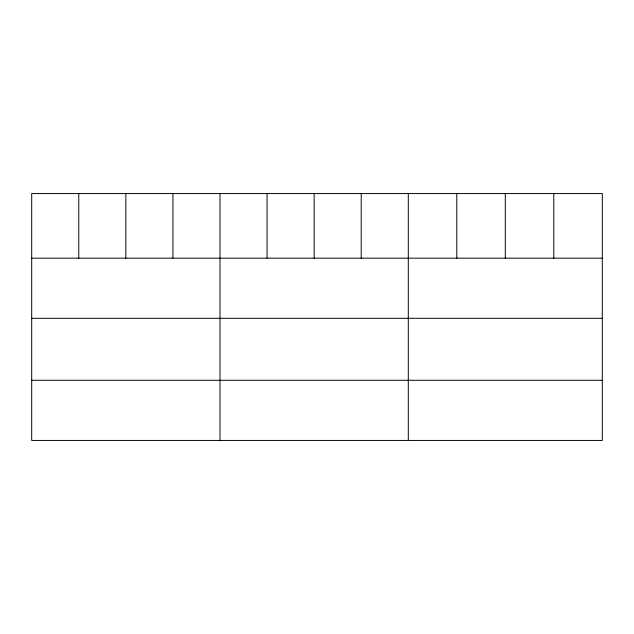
<?xml version="1.0" encoding="UTF-8"?>
<svg xmlns="http://www.w3.org/2000/svg" width="634" height="634" viewBox="0 0 634 634"><rect width="100%" height="100%" fill="white"/><g stroke="black" fill="none" stroke-linecap="round" stroke-linejoin="round"><path stroke-width="0.95" d="M602.3 258.165L602.3 440.44L31.7 440.44L31.7 193.56L602.3 193.56L602.3 258.165L31.7 258.165M31.7 318.316L602.3 318.316M31.7 380.289L602.3 380.289M553.799 193.56L553.799 258.165M505.298 193.56L505.298 258.165M456.797 193.56L456.797 258.165M408.296 193.56L408.296 440.44M361.221 193.56L361.221 258.165M314.147 193.56L314.147 258.165M267.072 193.56L267.072 258.165M219.998 193.56L219.998 440.44M172.923 193.56L172.923 258.165M125.849 193.56L125.849 258.165M78.775 193.56L78.775 258.165"/></g></svg>
